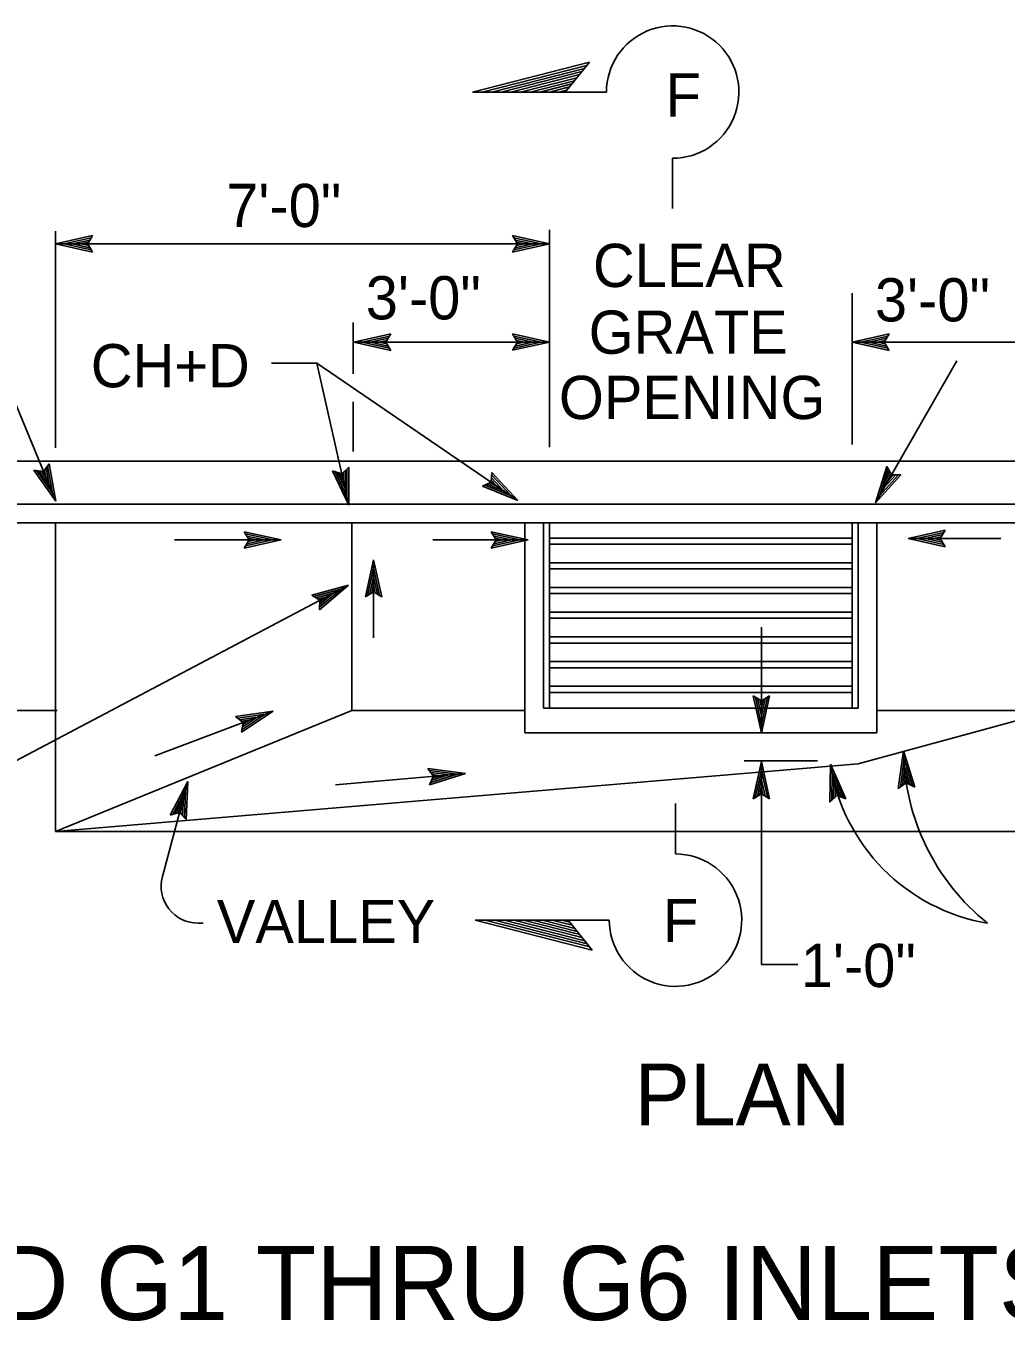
# Model space of a CAD drawing. Extents: x -894 to 866, y -472 to 714.
# Drawn here: x -702.7 to -544, y 223.5 to 433.2 of the extents above; entities that cross this region are included whole.
import ezdxf

# ---------------------------------------------------------------- set-up
doc = ezdxf.new("R2010")
doc.units = 0
for name, color, linetype in [('df_DETAIL-anno', 7, 'Continuous'), ('mc_CURB-GUTTER', 7, 'Continuous'), ('pp_PRESENTATION', 7, 'Continuous'), ('str_Concrete-A', 7, 'Continuous'), ('str_Misc-Steel-A', 7, 'Continuous')]:
    doc.layers.add(name, color=color, linetype=linetype)

msp = doc.modelspace()

# ---------------------------------------------------------------- linework, layer by layer
at = {"layer": 'df_DETAIL-anno'}
for p, q in [((-697.9, 364.9), (-697.9, 399.98)), ((-697.9, 397.91), (-691.9, 399.24)), ((-696.51, 397.91), (-692.14, 398.88)), ((-695.14, 397.91), (-692.32, 398.53)), ((-691.9, 399.24), (-692.7, 397.91)), ((-691.9, 399.24), (-691.9, 399.24)), ((-623.1, 397.91), (-623.9, 399.25)), ((-623.9, 399.25), (-623.9, 399.25)), ((-623.9, 399.25), (-617.9, 397.91)), ((-623.69, 398.89), (-619.28, 397.91)), ((-623.45, 398.53), (-620.67, 397.91)), ((-617.9, 364.99), (-617.9, 400.19)), ((-697.9, 397.91), (-617.9, 397.91)), ((-691.9, 396.57), (-697.9, 397.91)), ((-697.9, 397.91), (-697.9, 397.91)), ((-692.12, 396.92), (-696.52, 397.91)), ((-692.35, 397.28), (-695.14, 397.91)), ((-693.76, 397.9), (-692.55, 398.17)), ((-692.53, 397.63), (-693.76, 397.9)), ((-692.7, 397.91), (-691.9, 396.57)), ((-691.9, 396.57), (-691.9, 396.57)), ((-617.9, 397.91), (-623.9, 396.58)), ((-623.9, 396.58), (-623.1, 397.91)), ((-623.9, 396.58), (-623.9, 396.58)), ((-619.3, 397.9), (-623.67, 396.94)), ((-620.67, 397.91), (-623.49, 397.28)), ((-623.28, 398.19), (-622.05, 397.91)), ((-622.05, 397.91), (-623.26, 397.64)), ((-617.9, 397.91), (-617.9, 397.91)), ((-568.9, 365.42), (-568.9, 389.94)), ((-697.89, 356.25), (-709.58, 384.55)), ((-649.71, 376.86), (-649.71, 385.2)), ((-649.62, 382), (-643.62, 383.33)), ((-649.62, 382), (-617.9, 382)), ((-643.62, 380.66), (-649.62, 382)), ((-649.62, 382), (-649.62, 382)), ((-643.83, 381.01), (-648.24, 382)), ((-648.22, 382), (-643.85, 382.97)), ((-646.85, 381.99), (-644.03, 382.62)), ((-644.07, 381.37), (-646.85, 381.99)), ((-645.47, 381.99), (-644.26, 382.26)), ((-644.24, 381.72), (-645.47, 381.99)), ((-643.62, 383.33), (-644.42, 382)), ((-644.42, 382), (-643.62, 380.66)), ((-643.62, 383.33), (-643.62, 383.33)), ((-623.1, 382), (-623.9, 383.34)), ((-623.9, 383.34), (-623.9, 383.34)), ((-623.9, 383.34), (-617.9, 382)), ((-617.9, 382), (-623.9, 380.67)), ((-623.9, 380.67), (-623.1, 382)), ((-623.69, 382.98), (-619.28, 382)), ((-619.3, 381.99), (-623.67, 381.03)), ((-620.67, 382), (-623.49, 381.37)), ((-623.45, 382.62), (-620.67, 382)), ((-623.28, 382.27), (-622.05, 382)), ((-622.05, 382), (-623.26, 381.73)), ((-617.9, 382), (-617.9, 382)), ((-568.9, 382), (-562.9, 383.33)), ((-568.9, 382), (-535.54, 382)), ((-562.9, 380.66), (-568.9, 382)), ((-568.9, 382), (-568.9, 382)), ((-563.12, 381.01), (-567.52, 382)), ((-567.51, 382), (-563.14, 382.97)), ((-566.14, 381.99), (-563.32, 382.62)), ((-563.35, 381.37), (-566.14, 381.99)), ((-564.76, 381.99), (-563.55, 382.26)), ((-563.53, 381.72), (-564.76, 381.99)), ((-562.9, 383.33), (-563.7, 382)), ((-563.7, 382), (-562.9, 380.66)), ((-562.9, 383.33), (-562.9, 383.33)), ((-643.62, 380.66), (-643.62, 380.66)), ((-623.9, 380.67), (-623.9, 380.67)), ((-562.9, 380.66), (-562.9, 380.66)), ((-662.92, 378.6), (-655.57, 378.6)), ((-655.57, 378.6), (-650.43, 355.59)), ((-655.57, 378.6), (-623.06, 356.38)), ((-551.97, 378.96), (-565.13, 355.98)), ((-649.71, 364.3), (-649.71, 372.35)), ((-697.89, 356.25), (-701.41, 361.29)), ((-701.41, 361.29), (-701.41, 361.29)), ((-701.41, 361.29), (-699.88, 361.06)), ((-698.43, 357.54), (-700.99, 361.21)), ((-698.94, 358.81), (-700.6, 361.18)), ((-699.47, 360.09), (-700.18, 361.1)), ((-699.88, 361.06), (-698.94, 362.31)), ((-699.69, 361.33), (-699.47, 360.09)), ((-699.43, 361.62), (-698.94, 358.81)), ((-699.19, 361.98), (-698.42, 357.53)), ((-698.94, 362.31), (-698.94, 362.31)), ((-698.94, 362.31), (-697.89, 356.25)), ((-650.43, 355.59), (-653.04, 361.15)), ((-653.04, 361.15), (-653.04, 361.15)), ((-653.04, 361.15), (-651.57, 360.66)), ((-650.74, 356.94), (-652.64, 361)), ((-651.03, 358.28), (-652.26, 360.9)), ((-651.33, 359.63), (-651.86, 360.75)), ((-651.57, 360.66), (-650.43, 361.73)), ((-651.33, 360.89), (-651.33, 359.63)), ((-651.03, 361.14), (-651.03, 358.28)), ((-650.73, 361.45), (-650.73, 356.93)), ((-650.43, 361.73), (-650.43, 361.73)), ((-650.43, 361.73), (-650.43, 355.59)), ((-627.35, 359.31), (-627.25, 360.87)), ((-627.25, 360.87), (-627.25, 360.87)), ((-627.25, 360.87), (-623.06, 356.38)), ((-565.13, 355.98), (-563.3, 361.85)), ((-564.44, 357.19), (-563.11, 361.47)), ((-563.75, 358.38), (-562.89, 361.14)), ((-563.3, 361.85), (-563.3, 361.85)), ((-563.3, 361.85), (-562.55, 360.5)), ((-563.07, 359.58), (-562.7, 360.76)), ((-628.76, 358.67), (-627.35, 359.31)), ((-623.06, 356.38), (-628.76, 358.67)), ((-628.76, 358.67), (-628.76, 358.67)), ((-624.21, 357.16), (-628.36, 358.83)), ((-625.34, 357.94), (-628.02, 359.02)), ((-626.48, 358.72), (-627.63, 359.18)), ((-627.34, 359.64), (-626.48, 358.72)), ((-627.29, 360.03), (-625.34, 357.94)), ((-627.28, 360.46), (-624.2, 357.16)), ((-560.99, 360.52), (-565.13, 355.98)), ((-561.4, 360.51), (-564.44, 357.18)), ((-561.83, 360.49), (-563.75, 358.38)), ((-562.22, 360.51), (-563.07, 359.58)), ((-562.55, 360.5), (-560.99, 360.52)), ((-560.99, 360.52), (-560.99, 360.52)), ((-697.89, 356.25), (-697.89, 356.25)), ((-650.43, 355.59), (-650.43, 355.59)), ((-623.06, 356.38), (-623.06, 356.38)), ((-565.13, 355.98), (-565.13, 355.98)), ((-707.28, 312.71), (-650.49, 342.62)), ((-656.43, 341.01), (-650.49, 342.62)), ((-656.43, 341.01), (-650.49, 342.62)), ((-656.07, 340.8), (-651.72, 341.98)), ((-656.07, 340.8), (-651.72, 341.98)), ((-650.49, 342.62), (-655.18, 338.65)), ((-650.49, 342.62), (-655.18, 338.65)), ((-651.72, 341.97), (-655.14, 339.08)), ((-651.72, 341.97), (-655.14, 339.08)), ((-650.49, 342.62), (-650.49, 342.62)), ((-650.49, 342.62), (-650.49, 342.62)), ((-655.1, 340.2), (-656.43, 341.01)), ((-656.43, 341.01), (-656.43, 341.01)), ((-655.1, 340.2), (-656.43, 341.01)), ((-656.43, 341.01), (-656.43, 341.01)), ((-655.7, 340.59), (-652.94, 341.34)), ((-655.7, 340.59), (-652.94, 341.34)), ((-655.38, 340.36), (-654.16, 340.69)), ((-655.38, 340.36), (-654.16, 340.69)), ((-655.18, 338.65), (-655.1, 340.2)), ((-655.18, 338.65), (-655.1, 340.2)), ((-652.94, 341.34), (-655.15, 339.47)), ((-652.94, 341.34), (-655.15, 339.47)), ((-654.16, 340.69), (-655.11, 339.89)), ((-654.16, 340.69), (-655.11, 339.89)), ((-655.18, 338.65), (-655.18, 338.65)), ((-655.18, 338.65), (-655.18, 338.65)), ((-583.6, 318.73), (-583.6, 335.87)), ((-583.6, 318.73), (-584.93, 324.73)), ((-584.93, 324.73), (-584.93, 324.73)), ((-584.93, 324.73), (-583.6, 323.93)), ((-583.61, 320.12), (-584.57, 324.49)), ((-583.6, 321.49), (-584.23, 324.31)), ((-583.6, 322.87), (-583.87, 324.08)), ((-583.6, 323.93), (-582.26, 324.73)), ((-582.26, 324.73), (-583.6, 318.73)), ((-582.62, 324.51), (-583.6, 320.11)), ((-582.98, 324.28), (-583.6, 321.49)), ((-583.33, 324.1), (-583.6, 322.87)), ((-582.26, 324.73), (-582.26, 324.73)), ((-583.6, 318.73), (-583.6, 318.73)), ((-561.43, 309.75), (-560.56, 315.84)), ((-560.56, 315.84), (-560.56, 315.84)), ((-560.56, 315.84), (-558.76, 309.96)), ((-586.41, 314.18), (-574.49, 314.18)), ((-584.94, 308.07), (-583.6, 314.07)), ((-584.59, 308.28), (-583.6, 312.69)), ((-583.6, 281.21), (-583.6, 314.07)), ((-583.6, 314.07), (-583.6, 314.07)), ((-583.6, 314.07), (-582.27, 308.07)), ((-583.6, 312.68), (-582.63, 308.3)), ((-572.52, 307.52), (-572.42, 313.67)), ((-572.42, 313.67), (-572.42, 313.67)), ((-572.42, 313.67), (-569.9, 308.06)), ((-561.09, 309.99), (-560.45, 314.46)), ((-560.75, 310.25), (-560.35, 313.08)), ((-560.45, 314.45), (-559.14, 310.17)), ((-560.35, 313.08), (-559.5, 310.32)), ((-680.6, 295.45), (-676.5, 310.87)), ((-679.34, 305.41), (-676.5, 310.87)), ((-676.5, 310.87), (-676.76, 304.73)), ((-676.5, 310.87), (-676.5, 310.87)), ((-584.23, 308.52), (-583.61, 311.3)), ((-583.61, 311.3), (-582.98, 308.48)), ((-572.21, 307.8), (-572.14, 312.31)), ((-572.13, 312.3), (-570.3, 308.22)), ((-571.91, 308.1), (-571.86, 310.96)), ((-571.86, 310.96), (-570.68, 308.32)), ((-560.15, 310.65), (-561.43, 309.75)), ((-560.42, 310.46), (-560.24, 311.71)), ((-560.24, 311.71), (-559.88, 310.52)), ((-558.76, 309.96), (-560.15, 310.65)), ((-678.94, 305.53), (-676.86, 309.53)), ((-676.86, 309.52), (-677.04, 305.04)), ((-583.6, 308.87), (-584.94, 308.07)), ((-583.88, 308.69), (-583.61, 309.92)), ((-583.61, 309.92), (-583.34, 308.71)), ((-582.27, 308.07), (-583.6, 308.87)), ((-571.37, 308.57), (-572.52, 307.52)), ((-571.6, 308.35), (-571.58, 309.61)), ((-571.58, 309.61), (-571.08, 308.48)), ((-569.9, 308.06), (-571.37, 308.57)), ((-561.43, 309.75), (-561.43, 309.75)), ((-558.76, 309.96), (-558.76, 309.96)), ((-678.53, 305.66), (-677.21, 308.2)), ((-678.15, 305.74), (-677.57, 306.86)), ((-677.57, 306.86), (-677.62, 305.62)), ((-677.21, 308.2), (-677.33, 305.3)), ((-584.94, 308.07), (-584.94, 308.07)), ((-582.27, 308.07), (-582.27, 308.07)), ((-572.52, 307.52), (-572.52, 307.52)), ((-569.9, 308.06), (-569.9, 308.06)), ((-677.84, 305.84), (-679.34, 305.41)), ((-679.34, 305.41), (-679.34, 305.41)), ((-676.76, 304.73), (-677.84, 305.84)), ((-676.76, 304.73), (-676.76, 304.73)), ((-674.8, 287.91), (-674.01, 287.91)), ((-583.6, 281.21), (-577.67, 281.21))]:
    msp.add_line(p, q, dxfattribs=at)
for centre, radius, start, end in [((-524.25, 316.27), 36.33, 180.8404, 231.2722), ((-541.88, 318.41), 30.91, 188.8292, 260.495), ((-674.8, 293.91), 6, 165.1302, 270)]:
    msp.add_arc(centre, radius, start, end, dxfattribs=at)
at = {"layer": 'mc_CURB-GUTTER'}
for p, q in [((-508.9, 362.74), (-745.9, 362.74)), ((-508.9, 355.74), (-745.9, 355.74)), ((-508.9, 352.74), (-745.9, 352.74))]:
    msp.add_line(p, q, dxfattribs=at)
at = {"layer": 'pp_PRESENTATION'}
for p, q in [((-630.39, 422.48), (-611.45, 427.31)), ((-628.84, 422.48), (-611.85, 426.81)), ((-627.28, 422.48), (-612.26, 426.31)), ((-625.72, 422.48), (-612.66, 425.81)), ((-615.36, 422.48), (-611.45, 427.31)), ((-624.16, 422.48), (-613.07, 425.31)), ((-622.6, 422.48), (-613.47, 424.81)), ((-621.04, 422.48), (-613.88, 424.31)), ((-619.49, 422.48), (-614.28, 423.81)), ((-608.69, 422.48), (-630.39, 422.48)), ((-617.93, 422.48), (-614.69, 423.31)), ((-616.37, 422.48), (-615.1, 422.81)), ((-597.97, 411.77), (-597.97, 403.61)), ((-666.56, 349.96), (-667.36, 351.3)), ((-667.36, 351.3), (-667.36, 351.3)), ((-667.36, 351.3), (-661.36, 349.96)), ((-667.14, 350.94), (-662.74, 349.96)), ((-666.91, 350.58), (-664.12, 349.96)), ((-666.73, 350.24), (-665.51, 349.96)), ((-626.55, 349.96), (-627.35, 351.3)), ((-627.35, 351.3), (-627.35, 351.3)), ((-627.35, 351.3), (-621.35, 349.96)), ((-627.14, 350.94), (-622.73, 349.96)), ((-626.9, 350.58), (-624.12, 349.96)), ((-626.73, 350.24), (-625.5, 349.96)), ((-559.82, 350.22), (-553.82, 351.55)), ((-559.82, 350.22), (-544.83, 350.22)), ((-553.82, 348.88), (-559.82, 350.22)), ((-559.82, 350.22), (-559.82, 350.22)), ((-554.04, 349.23), (-558.44, 350.22)), ((-558.43, 350.22), (-554.05, 351.19)), ((-557.06, 350.22), (-554.23, 350.84)), ((-554.27, 349.59), (-557.06, 350.22)), ((-555.67, 350.22), (-554.47, 350.48)), ((-554.45, 349.94), (-555.67, 350.22)), ((-553.82, 351.55), (-554.62, 350.22)), ((-554.62, 350.22), (-553.82, 348.88)), ((-553.82, 351.55), (-553.82, 351.55)), ((-678.67, 349.96), (-661.36, 349.96)), ((-661.36, 349.96), (-667.36, 348.63)), ((-667.36, 348.63), (-666.56, 349.96)), ((-667.36, 348.63), (-667.36, 348.63)), ((-662.75, 349.96), (-667.13, 348.99)), ((-664.12, 349.96), (-666.95, 349.34)), ((-665.51, 349.96), (-666.71, 349.7)), ((-661.36, 349.96), (-661.36, 349.96)), ((-636.82, 349.96), (-621.35, 349.96)), ((-621.35, 349.96), (-627.35, 348.63)), ((-627.35, 348.63), (-626.55, 349.96)), ((-627.35, 348.63), (-627.35, 348.63)), ((-622.74, 349.96), (-627.12, 348.99)), ((-624.12, 349.96), (-626.94, 349.34)), ((-625.5, 349.96), (-626.71, 349.7)), ((-621.35, 349.96), (-621.35, 349.96)), ((-553.82, 348.88), (-553.82, 348.88)), ((-647.74, 340.77), (-646.4, 346.77)), ((-646.4, 334.11), (-646.4, 346.77)), ((-646.4, 346.77), (-646.4, 346.77)), ((-646.4, 346.77), (-645.07, 340.77)), ((-647.39, 340.99), (-646.4, 345.39)), ((-647.03, 341.22), (-646.41, 344.01)), ((-646.41, 344.01), (-645.78, 341.18)), ((-646.4, 345.38), (-645.43, 341)), ((-646.68, 341.4), (-646.41, 342.62)), ((-646.41, 342.62), (-646.14, 341.42)), ((-646.4, 341.57), (-647.74, 340.77)), ((-647.74, 340.77), (-647.74, 340.77)), ((-645.07, 340.77), (-646.4, 341.57)), ((-645.07, 340.77), (-645.07, 340.77)), ((-681.81, 315.01), (-662.66, 322.23)), ((-668.74, 321.37), (-662.66, 322.23)), ((-667.52, 320.4), (-668.74, 321.37)), ((-668.74, 321.37), (-668.74, 321.37)), ((-668.42, 321.11), (-663.95, 321.75)), ((-668.07, 320.86), (-665.24, 321.26)), ((-662.66, 322.23), (-667.8, 318.87)), ((-663.96, 321.74), (-667.71, 319.29)), ((-665.24, 321.26), (-667.67, 319.68)), ((-662.66, 322.23), (-662.66, 322.23)), ((-667.8, 318.87), (-667.52, 320.4)), ((-667.8, 318.87), (-667.8, 318.87)), ((-667.78, 320.6), (-666.54, 320.78)), ((-666.54, 320.78), (-667.57, 320.1)), ((-636.68, 311.71), (-637.6, 312.97)), ((-637.6, 312.97), (-637.6, 312.97)), ((-637.6, 312.97), (-631.5, 312.16)), ((-637.35, 312.64), (-632.88, 312.04)), ((-652.55, 310.32), (-631.5, 312.16)), ((-631.5, 312.16), (-637.36, 310.31)), ((-637.36, 310.31), (-636.68, 311.71)), ((-632.89, 312.04), (-637.16, 310.69)), ((-637.08, 312.3), (-634.25, 311.92)), ((-634.25, 311.92), (-637.01, 311.05)), ((-636.88, 311.97), (-635.63, 311.8)), ((-635.63, 311.8), (-636.81, 311.43)), ((-631.5, 312.16), (-631.5, 312.16)), ((-637.36, 310.31), (-637.36, 310.31)), ((-597.51, 299.12), (-597.51, 307.27)), ((-629.93, 288.41), (-610.99, 283.57)), ((-608.23, 288.41), (-629.93, 288.41)), ((-628.38, 288.41), (-611.39, 284.08)), ((-626.82, 288.41), (-611.8, 284.58)), ((-625.26, 288.41), (-612.2, 285.08)), ((-623.7, 288.41), (-612.61, 285.58)), ((-622.14, 288.41), (-613.01, 286.08)), ((-620.59, 288.41), (-613.42, 286.58)), ((-619.03, 288.41), (-613.83, 287.08)), ((-617.47, 288.41), (-614.23, 287.58)), ((-615.91, 288.41), (-614.64, 288.08)), ((-614.9, 288.41), (-610.99, 283.57))]:
    msp.add_line(p, q, dxfattribs=at)
for centre, start, end in [((-597.97, 422.48), 269.9995, 180), ((-597.51, 288.41), 180, 90.0005)]:
    msp.add_arc(centre, 10.72, start, end, dxfattribs=at)
at = {"layer": 'str_Concrete-A'}
for p, q in [((-697.9, 352.74), (-697.9, 302.74)), ((-649.9, 352.74), (-649.9, 322.34)), ((-745.9, 322.34), (-697.64, 322.34)), ((-697.9, 302.74), (-649.9, 322.34)), ((-649.9, 322.34), (-621.9, 322.34)), ((-567.9, 313.74), (-536.32, 322.34)), ((-564.9, 322.34), (-508.9, 322.34)), ((-697.9, 302.74), (-567.9, 313.74)), ((-697.9, 302.74), (-535.9, 302.74))]:
    msp.add_line(p, q, dxfattribs=at)
at = {"layer": 'str_Misc-Steel-A'}
for p, q in [((-621.9, 352.75), (-621.9, 318.73)), ((-618.9, 352.75), (-618.9, 322.74)), ((-617.9, 352.75), (-617.9, 322.74)), ((-568.9, 352.75), (-568.9, 322.74)), ((-567.9, 352.75), (-567.9, 322.74)), ((-564.9, 352.75), (-564.9, 318.73)), ((-617.9, 350.28), (-568.9, 350.28)), ((-617.9, 349.28), (-568.9, 349.28)), ((-617.9, 346.28), (-568.9, 346.28)), ((-617.9, 345.28), (-568.9, 345.28)), ((-617.9, 342.28), (-568.9, 342.28)), ((-617.9, 341.28), (-568.9, 341.28)), ((-617.9, 338.28), (-568.9, 338.28)), ((-617.9, 337.28), (-568.9, 337.28)), ((-617.9, 334.28), (-568.9, 334.28)), ((-617.9, 333.28), (-568.9, 333.28)), ((-617.9, 330.28), (-568.9, 330.28)), ((-617.9, 329.28), (-568.9, 329.28)), ((-617.9, 325.28), (-568.9, 325.28)), ((-617.86, 326.28), (-568.9, 326.28)), ((-618.9, 322.74), (-587.36, 322.74)), ((-587.36, 322.74), (-567.9, 322.74)), ((-621.9, 318.73), (-564.9, 318.73))]:
    msp.add_line(p, q, dxfattribs=at)

# ---------------------------------------------------------------- texts
at = {"layer": 'df_DETAIL-anno'}
for s, height, p in [('7\'-0"', 7, (-670.27, 400.63)), ('CLEAR', 7, (-610.88, 390.92)), ('3\'-0"', 7, (-647.67, 385.68)), ('3\'-0"', 7, (-565.21, 385.35)), ('GRATE', 7, (-611.57, 380.11)), ('CH+D', 7, (-692.2, 374.68)), ('OPENING', 7, (-616.39, 369.54)), ('VALLEY', 7, (-671.8, 284.69)), ('1\'-0"', 7, (-577.22, 277.58)), ('PLAN', 10, (-604.12, 255.19)), ('TYPE G0 AND G1 THRU G6 INLETS ON GRADE', 12, (-801.93, 223.66))]:
    msp.add_text(s, height=height, dxfattribs=at).set_placement(p)
at = {"layer": 'pp_PRESENTATION'}
for p in [(-599.1, 418.52), (-599.55, 284.86)]:
    msp.add_text('F', height=7, dxfattribs=at).set_placement(p)

doc.saveas('drawing.dxf')
